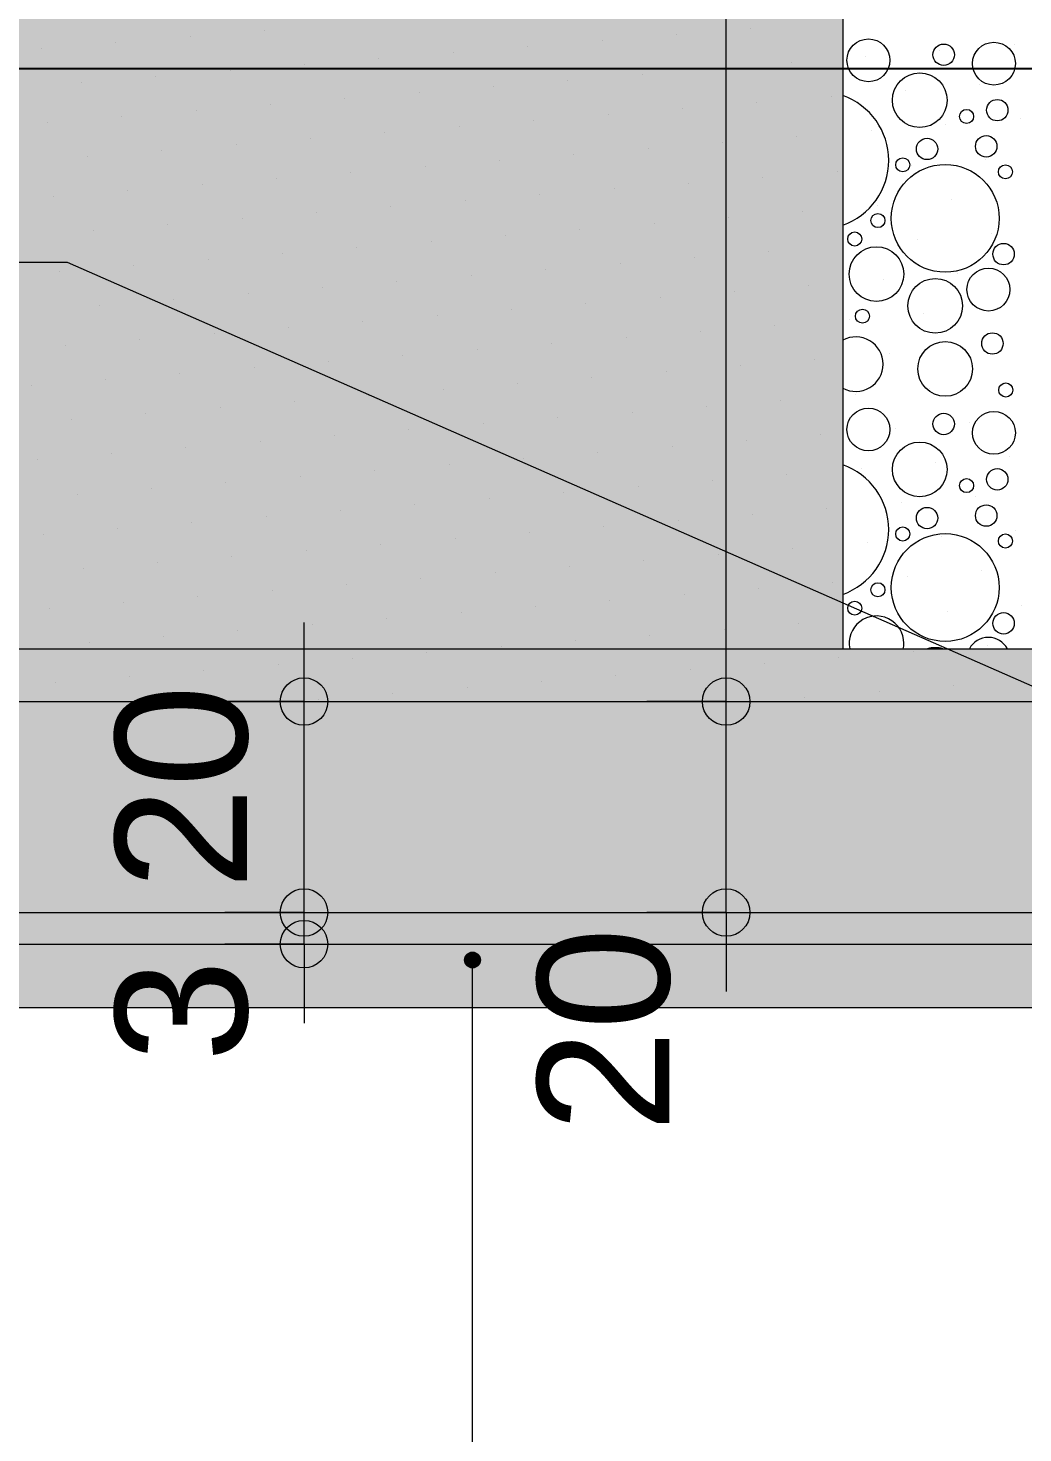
# Model space of a CAD drawing. Header units: metres. Extents: x 0.003 to 0.843, y 0.003 to 0.597.
# Drawn here: x 0.29196 to 0.31081, y 0.42573 to 0.45237 of the extents above; entities that cross this region are included whole.
import ezdxf

# ---------------------------------------------------------------- set-up
doc = ezdxf.new("R2010")
doc.units = ezdxf.units.M
for name, pattern in [('AUSGEZOGEN', [0]), ('PUNKT2', [3.175, 0, -3.175]), ('STRICHLINIE', [19.049999999999997, 12.7, -6.35]), ('STRICHPUNKT', [25.4, 12.7, -6.35, 0, -6.35])]:
    doc.linetypes.add(name, pattern=pattern)
for name, color, linetype, lineweight in [('Aufschuettungen _ Daemme', 7, 'AUSGEZOGEN', 25), ('Aussenwandverkleidung', 7, 'AUSGEZOGEN', 18), ('Beton verdeckt vorne', 7, 'STRICHLINIE', 13), ('Daemmung', 7, 'AUSGEZOGEN', 18), ('Fuellflaeche', 7, 'AUSGEZOGEN', 13), ('Schnittbegrenzung', 7, 'AUSGEZOGEN', 13), ('Spengler', 7, 'AUSGEZOGEN', 18), ('Stilflaechen Bepflanzung', 96, 'AUSGEZOGEN', 25), ('Text Werkplan Ausfuehrung', 7, 'AUSGEZOGEN', 25), ('Werkplan- Ausfuehrungsmasse', 7, 'AUSGEZOGEN', 13)]:
    doc.layers.add(name, color=color, linetype=linetype, lineweight=lineweight)
doc.styles.add('ARIAL', font='ARIAL.TTF')

msp = doc.modelspace()

# ---------------------------------------------------------------- hatches: boundary and pattern name
at = {"layer": 'Fuellflaeche', "linetype": 'AUSGEZOGEN', "lineweight": 13}
msp.add_hatch(color=254, dxfattribs=at).paths.add_polyline_path([(0.2405525927639469, 0.4405973572039297), (0.2405525927639469, 0.4337973573559215), (0.3156799930110575, 0.4337973573559215), (0.3156799930110575, 0.4405973572039297)])
msp.add_hatch(color=254, dxfattribs=at).paths.add_polyline_path([(0.2405525927639469, 0.4405973572039297), (0.2405525927639469, 0.4337973573559215), (0.3156799930110575, 0.4337973573559215), (0.3156799930110575, 0.4405973572039297)])
at = {"layer": 'Stilflaechen Bepflanzung', "linetype": 'AUSGEZOGEN', "lineweight": 13, "true_color": 0xf7faef}
msp.add_hatch(color=7, dxfattribs=at).paths.add_polyline_path([(0.2405525927639469, 0.4405973572039297), (0.30739999319613, 0.4405973572039297), (0.30739999319613, 0.4979573559218338), (0.6493199855536229, 0.4979573559218338), (0.6493199855536229, 0.4787973563500931), (0.689319984659553, 0.4787973563500931), (0.689319984659553, 0.494573322262538), (0.6499099855404343, 0.494573322262538), (0.6499099855404343, 0.529957355206578), (0.2405525927639469, 0.529957355206578)])
at = {"layer": 'Text Werkplan Ausfuehrung', "linetype": 'AUSGEZOGEN', "lineweight": 13}
for points in [[(0.3002341491127385, 0.434697357335805), (0.3005341481199076, 0.434697357335805), (0.3005131481189102, 0.4347723573393673)], [(0.3002341491127385, 0.434697357335805), (0.3005131481189102, 0.4347723573393673), (0.3002551491137359, 0.4347723573393673)], [(0.3002551491137359, 0.4347723573393673), (0.3005131481189102, 0.4347723573393673), (0.3004591481239747, 0.4348263573419322)], [(0.3002551491137359, 0.4347723573393673), (0.3004591481239747, 0.4348263573419322), (0.3003091491163008, 0.4348263573419322)], [(0.3003091491163008, 0.4348263573419322), (0.3004591481239747, 0.4348263573419322), (0.3003841491198631, 0.4348473573429296)], [(0.3002551491137359, 0.4346223583316934), (0.3005341481199076, 0.434697357335805), (0.3002341491127385, 0.434697357335805)], [(0.3002551491137359, 0.4346223583316934), (0.3005131481189102, 0.4346223583316934), (0.3005341481199076, 0.434697357335805)], [(0.3003091491163008, 0.4345683583367581), (0.3005131481189102, 0.4346223583316934), (0.3002551491137359, 0.4346223583316934)], [(0.3003091491163008, 0.4345683583367581), (0.3004591481239747, 0.4345683583367581), (0.3005131481189102, 0.4346223583316934)], [(0.3004591481239747, 0.4345683583367581), (0.3003091491163008, 0.4345683583367581), (0.3003841491198631, 0.4345473583357605)]]:
    msp.add_hatch(color=7, dxfattribs=at).paths.add_polyline_path(points)

# ---------------------------------------------------------------- linework, layer by layer
at = {"layer": 'Aufschuettungen _ Daemme', "color": 9, "linetype": 'AUSGEZOGEN', "lineweight": 13}
msp.add_line((0.30739999319613, 0.4979573559218338), (0.30739999319613, 0.4405973572039297), dxfattribs=at)
at = {"layer": 'Aufschuettungen _ Daemme', "color": 254, "linetype": 'AUSGEZOGEN', "lineweight": 13}
for centre, radius in [((0.3078857516108627, 0.4517553768564703), 0.0004059999909251927), ((0.3093137515789444, 0.4518603768541234), 0.0002029999954625964), ((0.3102657515576656, 0.4516923768578784), 0.0004059999909251927), ((0.3088587515891144, 0.4509993768733683), 0.0005179999884217976), ((0.3103287515562573, 0.4508103768775927), 0.0002029999954625964), ((0.3097477515692436, 0.4506913768802526), 0.0001329999970272183), ((0.3089987515859852, 0.4500753768940213), 0.0002029999954625964), ((0.3101187515609512, 0.4501243768929261), 0.0002029999954625964), ((0.3085367515963117, 0.4497743769007491), 0.0001329999970272183), ((0.3093417515783185, 0.4487593769234361), 0.00102199997715652), ((0.3104827515528151, 0.449641376903722), 0.0001329999970272183), ((0.3080677516067947, 0.448717376924375), 0.0001329999970272183), ((0.3076267516166518, 0.448367376932198), 0.0001329999970272183), ((0.3104477515535976, 0.448080376938613), 0.0002029999954625964), ((0.3080397516074205, 0.4477023769470619), 0.0005179999884217976), ((0.3101607515600124, 0.4474083769536333), 0.0004059999909251927), ((0.309152751582543, 0.4471003769605177), 0.0005179999884217976), ((0.307773751613366, 0.4469043769648986), 0.0001329999970272183), ((0.3093417515783185, 0.4459033769872726), 0.0005179999884217976), ((0.3102377515582914, 0.4463863769764768), 0.0002029999954625964), ((0.3104897515526587, 0.445504376996191), 0.0001329999970272183), ((0.3078857516108627, 0.4447553770129325), 0.0004059999909251927), ((0.3102657515576656, 0.4446923770143407), 0.0004059999909251927), ((0.3093137515789444, 0.4448603770105856), 0.0002029999954625964), ((0.3088587515891144, 0.4439993770298304), 0.0005179999884217976), ((0.3097477515692436, 0.4436913770367148), 0.0001329999970272183), ((0.3103287515562573, 0.4438103770340549), 0.0002029999954625964), ((0.3089987515859852, 0.4430753770504834), 0.0002029999954625964), ((0.3101187515609512, 0.4431243770493883), 0.0002029999954625964), ((0.3093417515783185, 0.4417593770798983), 0.00102199997715652), ((0.3085367515963117, 0.4427743770572114), 0.0001329999970272183), ((0.3104827515528151, 0.4426413770601841), 0.0001329999970272183), ((0.3080677516067947, 0.4417173770808371), 0.0001329999970272183), ((0.3076267516166518, 0.4413673770886602), 0.0001329999970272183), ((0.3104477515535976, 0.4410803770950752), 0.0002029999954625964)]:
    msp.add_circle(centre, radius, dxfattribs=at)
for centre, radius, start, end in [((0.3069687516313592, 0.4498583768988715), 0.001301999970898032, 0, 70.65747894640062), ((0.3069687516313592, 0.4498583768988715), 0.001301999970898032, 289.342521053601, 0), ((0.3076477516161823, 0.4459943769852387), 0.0005179999884217976, 0, 118.5743083534193), ((0.3076477516161823, 0.4459943769852387), 0.0005179999884217976, 241.4256916465783, 0), ((0.3069687516313592, 0.4428583770553338), 0.001301999970898032, 0, 70.6574789463998), ((0.3069687516313592, 0.4428583770553338), 0.001301999970898032, 289.3425210535994, 0), ((0.3080397516074205, 0.4407023771035241), 0.0005179999884217976, 0, 191.6972984246524), ((0.3080397516074205, 0.4407023771035241), 0.0005179999884217976, 348.3027015753463, 0), ((0.309152751582543, 0.4401003771169799), 0.0005179999884217976, 73.62174063054192, 106.3782593694581), ((0.3101607515600124, 0.4404083771100956), 0.0004059999909251927, 27.74052877008316, 152.2594712299168)]:
    msp.add_arc(centre, radius, start, end, dxfattribs=at)
at = {"layer": 'Aussenwandverkleidung', "color": 7, "linetype": 'PUNKT2', "lineweight": 13}
msp.add_line((0.2405525927639469, 0.4349973573290995), (0.3173999929726126, 0.4349973573290995), dxfattribs=at)
msp.add_line((0.2405525927639469, 0.4349973573290995), (0.3173999929726126, 0.4349973573290995), dxfattribs=at)
at = {"layer": 'Beton verdeckt vorne', "color": 7, "linetype": 'STRICHLINIE', "lineweight": 13}
for p, q in [((0.2405525927639469, 0.4395973572262815), (0.3207599928975108, 0.4395973572262815)), ((0.2405525927639469, 0.4395973572262815), (0.3207599928975108, 0.4395973572262815)), ((0.2405525927639469, 0.4355973573156884), (0.322359992861748, 0.4355973573156884)), ((0.2405525927639469, 0.4355973573156884), (0.322359992861748, 0.4355973573156884))]:
    msp.add_line(p, q, dxfattribs=at)
at = {"layer": 'Daemmung', "color": 131, "linetype": 'AUSGEZOGEN', "lineweight": 13, "true_color": 0x70ffff}
for p, q in [((0.2964404083705773, 0.4523290384540258), (0.2964404083705773, 0.4523290384540258)), ((0.3056585034758886, 0.452361424111177), (0.3056585034758886, 0.452361424111177)), ((0.2936215177655916, 0.4521022358975956), (0.2936215177655916, 0.4521022358975956)), ((0.2950309630680845, 0.4522156371758107), (0.2950309630680845, 0.4522156371758107)), ((0.3014301675684098, 0.4520212202765319), (0.3014301675684098, 0.4520212202765319)), ((0.3028396128709028, 0.4521346215547469), (0.3028396128709028, 0.4521346215547469)), ((0.3042490581733956, 0.4522480228329619), (0.3042490581733956, 0.4522480228329619)), ((0.3106482626737211, 0.4520536059336831), (0.3106482626737211, 0.4520536059336831)), ((0.2922120724630987, 0.4519888346193808), (0.2922120724630987, 0.4519888346193808)), ((0.2986112769634242, 0.4517944177201017), (0.2986112769634242, 0.4517944177201017)), ((0.300020722265917, 0.451907818998317), (0.300020722265917, 0.451907818998317)), ((0.300020722265917, 0.451907818998317), (0.300020722265917, 0.451907818998317)), ((0.3078293720687353, 0.451826803377253), (0.3078293720687353, 0.451826803377253)), ((0.3092388173712283, 0.4519402046554681), (0.3092388173712283, 0.4519402046554681)), ((0.2957923863584384, 0.4515676151636719), (0.2957923863584384, 0.4515676151636719)), ((0.2972018316609313, 0.4516810164418869), (0.2972018316609313, 0.4516810164418869)), ((0.3036010361612567, 0.4514865995426082), (0.3036010361612567, 0.4514865995426082)), ((0.3050104814637495, 0.4516000008208231), (0.3050104814637495, 0.4516000008208231)), ((0.3064199267662425, 0.451713402099038), (0.3064199267662425, 0.451713402099038)), ((0.2929734957534527, 0.4513408126072418), (0.2929734957534527, 0.4513408126072418)), ((0.2929734957534527, 0.4513408126072418), (0.2929734957534527, 0.4513408126072418)), ((0.2943829410559455, 0.4514542138854569), (0.2943829410559455, 0.4514542138854569)), ((0.300782145556271, 0.451259796986178), (0.300782145556271, 0.451259796986178)), ((0.3021915908587638, 0.4513731982643931), (0.3021915908587638, 0.4513731982643931)), ((0.3100002406615822, 0.4512921826433293), (0.3100002406615822, 0.4512921826433293)), ((0.2979632549512853, 0.4510329944297479), (0.2979632549512853, 0.4510329944297479)), ((0.2993727002537782, 0.4511463957079629), (0.2993727002537782, 0.4511463957079629)), ((0.3057719047541035, 0.4509519788086841), (0.3057719047541035, 0.4509519788086841)), ((0.3071813500565965, 0.4510653800868992), (0.3071813500565965, 0.4510653800868992)), ((0.3085907953590894, 0.4511787813651142), (0.3085907953590894, 0.4511787813651142)), ((0.2937349190438066, 0.4506927905951028), (0.2937349190438066, 0.4506927905951028)), ((0.2951443643462995, 0.4508061918733179), (0.2951443643462995, 0.4508061918733179)), ((0.2965538096487924, 0.4509195931515329), (0.2965538096487924, 0.4509195931515329)), ((0.3029530141491178, 0.4507251762522541), (0.3029530141491178, 0.4507251762522541)), ((0.3043624594516107, 0.4508385775304691), (0.3043624594516107, 0.4508385775304691)), ((0.2923254737413138, 0.4505793893168877), (0.2923254737413138, 0.4505793893168877)), ((0.3001341235441321, 0.450498373695824), (0.3001341235441321, 0.450498373695824)), ((0.3015435688466249, 0.450611774974039), (0.3015435688466249, 0.450611774974039)), ((0.3079427733469504, 0.4504173580747602), (0.3079427733469504, 0.4504173580747602)), ((0.3093522186494433, 0.4505307593529752), (0.3093522186494433, 0.4505307593529752)), ((0.3107616639519362, 0.4506441606311903), (0.3107616639519362, 0.4506441606311903)), ((0.2959057876366534, 0.4501581698611788), (0.2959057876366534, 0.4501581698611788)), ((0.2973152329391463, 0.4502715711393939), (0.2973152329391463, 0.4502715711393939)), ((0.2987246782416391, 0.4503849724176089), (0.2987246782416391, 0.4503849724176089)), ((0.3051238827419646, 0.4501905555183301), (0.3051238827419646, 0.4501905555183301)), ((0.3065333280444574, 0.4503039567965452), (0.3065333280444574, 0.4503039567965452)), ((0.2930868970316676, 0.449931367304749), (0.2930868970316676, 0.449931367304749)), ((0.2944963423341606, 0.4500447685829638), (0.2944963423341606, 0.4500447685829638)), ((0.3023049921369789, 0.4499637529619), (0.3023049921369789, 0.4499637529619)), ((0.3037144374394718, 0.4500771542401151), (0.3037144374394718, 0.4500771542401151)), ((0.3101136419397973, 0.4498827373408362), (0.3101136419397973, 0.4498827373408362)), ((0.2980766562295002, 0.4496235491272551), (0.2980766562295002, 0.4496235491272551)), ((0.2994861015319932, 0.4497369504054701), (0.2994861015319932, 0.4497369504054701)), ((0.300895546834486, 0.4498503516836852), (0.300895546834486, 0.4498503516836852)), ((0.3072947513348114, 0.4496559347844064), (0.3072947513348114, 0.4496559347844064)), ((0.3087041966373044, 0.4497693360626212), (0.3087041966373044, 0.4497693360626212)), ((0.2952577656245145, 0.449396746570825), (0.2952577656245145, 0.449396746570825)), ((0.2966672109270074, 0.4495101478490401), (0.2966672109270074, 0.4495101478490401)), ((0.3044758607298257, 0.4494291322279763), (0.3044758607298257, 0.4494291322279763)), ((0.3058853060323186, 0.4495425335061913), (0.3058853060323186, 0.4495425335061913)), ((0.2924388750195288, 0.4491699440143949), (0.2924388750195288, 0.4491699440143949)), ((0.2938483203220217, 0.44928334529261), (0.2938483203220217, 0.44928334529261)), ((0.300247524822347, 0.4490889283933311), (0.300247524822347, 0.4490889283933311)), ((0.30165697012484, 0.4492023296715462), (0.30165697012484, 0.4492023296715462)), ((0.3030664154273328, 0.4493157309497612), (0.3030664154273328, 0.4493157309497612)), ((0.3094656199276583, 0.4491213140504824), (0.3094656199276583, 0.4491213140504824)), ((0.2974286342173613, 0.4488621258369011), (0.2974286342173613, 0.4488621258369011)), ((0.2988380795198542, 0.4489755271151161), (0.2988380795198542, 0.4489755271151161)), ((0.3066467293226725, 0.4488945114940523), (0.3066467293226725, 0.4488945114940523)), ((0.3066467293226725, 0.4488945114940523), (0.3066467293226725, 0.4488945114940523)), ((0.3080561746251653, 0.4490079127722673), (0.3080561746251653, 0.4490079127722673)), ((0.2946097436123756, 0.448635323280471), (0.2946097436123756, 0.448635323280471)), ((0.2960191889148684, 0.448748724558686), (0.2960191889148684, 0.448748724558686)), ((0.3024183934151939, 0.4485543076594072), (0.3024183934151939, 0.4485543076594072)), ((0.3038278387176868, 0.4486677089376223), (0.3038278387176868, 0.4486677089376223)), ((0.3052372840201797, 0.4487811102158373), (0.3052372840201797, 0.4487811102158373)), ((0.2932002983098828, 0.4485219220022559), (0.2932002983098828, 0.4485219220022559)), ((0.2995995028102081, 0.4483275051029771), (0.2995995028102081, 0.4483275051029771)), ((0.2995995028102081, 0.4483275051029771), (0.2995995028102081, 0.4483275051029771)), ((0.3010089481127011, 0.4484409063811921), (0.3010089481127011, 0.4484409063811921)), ((0.3088175979155194, 0.4483598907601283), (0.3088175979155194, 0.4483598907601283)), ((0.3102270432180123, 0.4484732920383434), (0.3102270432180123, 0.4484732920383434)), ((0.2967806122052224, 0.448100702546547), (0.2967806122052224, 0.448100702546547)), ((0.2981900575077153, 0.4482141038247622), (0.2981900575077153, 0.4482141038247622)), ((0.3045892620080407, 0.4480196869254833), (0.3045892620080407, 0.4480196869254833)), ((0.3059987073105336, 0.4481330882036985), (0.3059987073105336, 0.4481330882036985)), ((0.3074081526130265, 0.4482464894819134), (0.3074081526130265, 0.4482464894819134)), ((0.2925522762977438, 0.4477604987119021), (0.2925522762977438, 0.4477604987119021)), ((0.2925522762977438, 0.4477604987119021), (0.2925522762977438, 0.4477604987119021)), ((0.2939617216002366, 0.4478738999901172), (0.2939617216002366, 0.4478738999901172)), ((0.2953711669027296, 0.4479873012683322), (0.2953711669027296, 0.4479873012683322)), ((0.3017703714030549, 0.4477928843690533), (0.3017703714030549, 0.4477928843690533)), ((0.3031798167055479, 0.4479062856472684), (0.3031798167055479, 0.4479062856472684)), ((0.2989514807980693, 0.4475660818126233), (0.2989514807980693, 0.4475660818126233)), ((0.3003609261005621, 0.4476794830908383), (0.3003609261005621, 0.4476794830908383)), ((0.3067601306008876, 0.4474850661915594), (0.3067601306008876, 0.4474850661915594)), ((0.3081695759033804, 0.4475984674697745), (0.3081695759033804, 0.4475984674697745)), ((0.3095790212058733, 0.4477118687479893), (0.3095790212058733, 0.4477118687479893)), ((0.2947231448905907, 0.4472258779779781), (0.2947231448905907, 0.4472258779779781)), ((0.2961325901930835, 0.4473392792561932), (0.2961325901930835, 0.4473392792561932)), ((0.2975420354955765, 0.4474526805344083), (0.2975420354955765, 0.4474526805344083)), ((0.3039412399959018, 0.4472582636351294), (0.3039412399959018, 0.4472582636351294)), ((0.3053506852983947, 0.4473716649133445), (0.3053506852983947, 0.4473716649133445)), ((0.2933136995880977, 0.4471124766997631), (0.2933136995880977, 0.4471124766997631)), ((0.301122349390916, 0.4470314610786993), (0.301122349390916, 0.4470314610786993)), ((0.302531794693409, 0.4471448623569144), (0.302531794693409, 0.4471448623569144)), ((0.3103404444962273, 0.4470638467358506), (0.3103404444962273, 0.4470638467358506)), ((0.2968940134834375, 0.4466912572440542), (0.2968940134834375, 0.4466912572440542)), ((0.2983034587859303, 0.4468046585222693), (0.2983034587859303, 0.4468046585222693)), ((0.2997129040884232, 0.4469180598004842), (0.2997129040884232, 0.4469180598004842)), ((0.3061121085887486, 0.4467236429012055), (0.3061121085887486, 0.4467236429012055)), ((0.3075215538912415, 0.4468370441794204), (0.3075215538912415, 0.4468370441794204)), ((0.3089309991937343, 0.4469504454576355), (0.3089309991937343, 0.4469504454576355)), ((0.2940751228784517, 0.4464644546876243), (0.2940751228784517, 0.4464644546876243)), ((0.2954845681809445, 0.4465778559658392), (0.2954845681809445, 0.4465778559658392)), ((0.3032932179837629, 0.4464968403447754), (0.3032932179837629, 0.4464968403447754)), ((0.3047026632862558, 0.4466102416229905), (0.3047026632862558, 0.4466102416229905)), ((0.2926656775759587, 0.446351053409409), (0.2926656775759587, 0.446351053409409)), ((0.2990648820762843, 0.4461566365101304), (0.2990648820762843, 0.4461566365101304)), ((0.3004743273787772, 0.4462700377883452), (0.3004743273787772, 0.4462700377883452)), ((0.30188377268127, 0.4463834390665605), (0.30188377268127, 0.4463834390665605)), ((0.3082829771815955, 0.4461890221672816), (0.3082829771815955, 0.4461890221672816)), ((0.3096924224840883, 0.4463024234454965), (0.3096924224840883, 0.4463024234454965)), ((0.2962459914712986, 0.4459298339537004), (0.2962459914712986, 0.4459298339537004)), ((0.2976554367737914, 0.4460432352319155), (0.2976554367737914, 0.4460432352319155)), ((0.3054640865766097, 0.4459622196108517), (0.3054640865766097, 0.4459622196108517)), ((0.3068735318791025, 0.4460756208890666), (0.3068735318791025, 0.4460756208890666)), ((0.2934271008663127, 0.4457030313972702), (0.2934271008663127, 0.4457030313972702)), ((0.2948365461688056, 0.4458164326754853), (0.2948365461688056, 0.4458164326754853)), ((0.3012357506691311, 0.4456220157762065), (0.3012357506691311, 0.4456220157762065)), ((0.3026451959716239, 0.4457354170544215), (0.3026451959716239, 0.4457354170544215)), ((0.3040546412741169, 0.4458488183326366), (0.3040546412741169, 0.4458488183326366)), ((0.3104538457744422, 0.4456544014333578), (0.3104538457744422, 0.4456544014333578)), ((0.2920176555638199, 0.4455896301190552), (0.2920176555638199, 0.4455896301190552)), ((0.2984168600641454, 0.4453952132197765), (0.2984168600641454, 0.4453952132197765)), ((0.2998263053666382, 0.4455086144979914), (0.2998263053666382, 0.4455086144979914)), ((0.3076349551694565, 0.4454275988769276), (0.3076349551694565, 0.4454275988769276)), ((0.3076349551694565, 0.4454275988769276), (0.3076349551694565, 0.4454275988769276)), ((0.3090444004719494, 0.4455410001551427), (0.3090444004719494, 0.4455410001551427)), ((0.2955979694591596, 0.4451684106633463), (0.2955979694591596, 0.4451684106633463)), ((0.2970074147616524, 0.4452818119415614), (0.2970074147616524, 0.4452818119415614)), ((0.303406619261978, 0.4450873950422826), (0.303406619261978, 0.4450873950422826)), ((0.3048160645644708, 0.4452007963204976), (0.3048160645644708, 0.4452007963204976)), ((0.3062255098669637, 0.4453141975987127), (0.3062255098669637, 0.4453141975987127)), ((0.2927790788541738, 0.4449416081069162), (0.2927790788541738, 0.4449416081069162)), ((0.2941885241566667, 0.4450550093851313), (0.2941885241566667, 0.4450550093851313)), ((0.3005877286569922, 0.4448605924858524), (0.3005877286569922, 0.4448605924858524)), ((0.3005877286569922, 0.4448605924858524), (0.3005877286569922, 0.4448605924858524)), ((0.3019971739594851, 0.4449739937640675), (0.3019971739594851, 0.4449739937640675)), ((0.3098058237623034, 0.4448929781430037), (0.3098058237623034, 0.4448929781430037)), ((0.2977688380520065, 0.4446337899294225), (0.2977688380520065, 0.4446337899294225)), ((0.2991782833544993, 0.4447471912076374), (0.2991782833544993, 0.4447471912076374)), ((0.3069869331573176, 0.4446661755865737), (0.3069869331573176, 0.4446661755865737)), ((0.3083963784598104, 0.4447795768647886), (0.3083963784598104, 0.4447795768647886)), ((0.2935405021445278, 0.4442935860947774), (0.2935405021445278, 0.4442935860947774)), ((0.2935405021445278, 0.4442935860947774), (0.2935405021445278, 0.4442935860947774)), ((0.2949499474470207, 0.4444069873729925), (0.2949499474470207, 0.4444069873729925)), ((0.2963593927495135, 0.4445203886512074), (0.2963593927495135, 0.4445203886512074)), ((0.302758597249839, 0.4443259717519287), (0.302758597249839, 0.4443259717519287)), ((0.3041680425523318, 0.4444393730301435), (0.3041680425523318, 0.4444393730301435)), ((0.3055774878548247, 0.4445527743083586), (0.3055774878548247, 0.4445527743083586)), ((0.2921310568420349, 0.4441801848165624), (0.2921310568420349, 0.4441801848165624)), ((0.2999397066448533, 0.4440991691954986), (0.2999397066448533, 0.4440991691954986)), ((0.3013491519473461, 0.4442125704737137), (0.3013491519473461, 0.4442125704737137)), ((0.3091578017501645, 0.4441315548526499), (0.3091578017501645, 0.4441315548526499)), ((0.3105672470526573, 0.4442449561308647), (0.3105672470526573, 0.4442449561308647)), ((0.2957113707373746, 0.4437589653608535), (0.2957113707373746, 0.4437589653608535)), ((0.2971208160398675, 0.4438723666390686), (0.2971208160398675, 0.4438723666390686)), ((0.2985302613423604, 0.4439857679172836), (0.2985302613423604, 0.4439857679172836)), ((0.3049294658426859, 0.4437913510180048), (0.3049294658426859, 0.4437913510180048)), ((0.3063389111451787, 0.4439047522962198), (0.3063389111451787, 0.4439047522962198)), ((0.3077483564476716, 0.4440181535744348), (0.3077483564476716, 0.4440181535744348)), ((0.2928924801323889, 0.4435321628044234), (0.2928924801323889, 0.4435321628044234)), ((0.2943019254348817, 0.4436455640826384), (0.2943019254348817, 0.4436455640826384)), ((0.3021105752377001, 0.4435645484615747), (0.3021105752377001, 0.4435645484615747)), ((0.3035200205401929, 0.4436779497397897), (0.3035200205401929, 0.4436779497397897)), ((0.2978822393302214, 0.4432243446269296), (0.2978822393302214, 0.4432243446269296)), ((0.2992916846327144, 0.4433377459051446), (0.2992916846327144, 0.4433377459051446)), ((0.3007011299352072, 0.4434511471833596), (0.3007011299352072, 0.4434511471833596)), ((0.3071003344355326, 0.4432567302840809), (0.3071003344355326, 0.4432567302840809)), ((0.3085097797380255, 0.4433701315622958), (0.3085097797380255, 0.4433701315622958)), ((0.3099192250405184, 0.4434835328405109), (0.3099192250405184, 0.4434835328405109)), ((0.2950633487252357, 0.4429975420704995), (0.2950633487252357, 0.4429975420704995)), ((0.2964727940277286, 0.4431109433487145), (0.2964727940277286, 0.4431109433487145)), ((0.3042814438305469, 0.4430299277276507), (0.3042814438305469, 0.4430299277276507)), ((0.3056908891330397, 0.4431433290058658), (0.3056908891330397, 0.4431433290058658)), ((0.2922444581202499, 0.4427707395140695), (0.2922444581202499, 0.4427707395140695)), ((0.2936539034227428, 0.4428841407922844), (0.2936539034227428, 0.4428841407922844)), ((0.3000531079230683, 0.4426897238930058), (0.3000531079230683, 0.4426897238930058)), ((0.301462553225561, 0.4428031251712206), (0.301462553225561, 0.4428031251712206)), ((0.302871998528054, 0.4429165264494356), (0.302871998528054, 0.4429165264494356)), ((0.3092712030283795, 0.4427221095501568), (0.3092712030283795, 0.4427221095501568)), ((0.3106806483308724, 0.4428355108283719), (0.3106806483308724, 0.4428355108283719)), ((0.2972342173180825, 0.4424629213365757), (0.2972342173180825, 0.4424629213365757)), ((0.2986436626205755, 0.4425763226147907), (0.2986436626205755, 0.4425763226147907)), ((0.3064523124233938, 0.4424953069937268), (0.3064523124233938, 0.4424953069937268)), ((0.3078617577258866, 0.4426087082719419), (0.3078617577258866, 0.4426087082719419)), ((0.2944153267130968, 0.4422361187801456), (0.2944153267130968, 0.4422361187801456)), ((0.2958247720155896, 0.4423495200583607), (0.2958247720155896, 0.4423495200583607)), ((0.303633421818408, 0.4422685044372969), (0.303633421818408, 0.4422685044372969)), ((0.3050428671209008, 0.4423819057155119), (0.3050428671209008, 0.4423819057155119)), ((0.2930058814106039, 0.4421227175019306), (0.2930058814106039, 0.4421227175019306)), ((0.2994050859109293, 0.4419283006026518), (0.2994050859109293, 0.4419283006026518)), ((0.3008145312134223, 0.4420417018808668), (0.3008145312134223, 0.4420417018808668)), ((0.3022239765159151, 0.4421551031590819), (0.3022239765159151, 0.4421551031590819)), ((0.3086231810162405, 0.441960686259803), (0.3086231810162405, 0.441960686259803)), ((0.3100326263187334, 0.442074087538018), (0.3100326263187334, 0.442074087538018)), ((0.2965861953059435, 0.4417014980462217), (0.2965861953059435, 0.4417014980462217)), ((0.2979956406084365, 0.4418148993244367), (0.2979956406084365, 0.4418148993244367)), ((0.3058042904112548, 0.441733883703373), (0.3058042904112548, 0.441733883703373)), ((0.3072137357137476, 0.441847284981588), (0.3072137357137476, 0.441847284981588)), ((0.3072137357137476, 0.441847284981588), (0.3072137357137476, 0.441847284981588)), ((0.2923578593984649, 0.4413612942115765), (0.2923578593984649, 0.4413612942115765)), ((0.2937673047009578, 0.4414746954897916), (0.2937673047009578, 0.4414746954897916)), ((0.2951767500034507, 0.4415880967680066), (0.2951767500034507, 0.4415880967680066)), ((0.3015759545037762, 0.4413936798687278), (0.3015759545037762, 0.4413936798687278)), ((0.3029853998062692, 0.4415070811469428), (0.3029853998062692, 0.4415070811469428)), ((0.304394845108762, 0.4416204824251579), (0.304394845108762, 0.4416204824251579)), ((0.3107940496090874, 0.441426065525879), (0.3107940496090874, 0.441426065525879)), ((0.2987570638987904, 0.4411668773122978), (0.2987570638987904, 0.4411668773122978)), ((0.3001665092012833, 0.4412802785905128), (0.3001665092012833, 0.4412802785905128)), ((0.3001665092012833, 0.4412802785905128), (0.3001665092012833, 0.4412802785905128)), ((0.3079751590041017, 0.4411992629694491), (0.3079751590041017, 0.4411992629694491)), ((0.3093846043065945, 0.441312664247664), (0.3093846043065945, 0.441312664247664)), ((0.2945287279913119, 0.4408266734776525), (0.2945287279913119, 0.4408266734776525)), ((0.2959381732938047, 0.4409400747558678), (0.2959381732938047, 0.4409400747558678)), ((0.2973476185962975, 0.4410534760340827), (0.2973476185962975, 0.4410534760340827)), ((0.303746823096623, 0.4408590591348041), (0.303746823096623, 0.4408590591348041)), ((0.3051562683991159, 0.4409724604130189), (0.3051562683991159, 0.4409724604130189)), ((0.3065657137016087, 0.441085861691234), (0.3065657137016087, 0.441085861691234)), ((0.2931192826888189, 0.4407132721994377), (0.2931192826888189, 0.4407132721994377)), ((0.2931192826888189, 0.4407132721994377), (0.2931192826888189, 0.4407132721994377)), ((0.3009279324916373, 0.440632256578374), (0.3009279324916373, 0.440632256578374)), ((0.3023373777941301, 0.4407456578565888), (0.3023373777941301, 0.4407456578565888)), ((0.3101460275969484, 0.440664642235525), (0.3101460275969484, 0.440664642235525)), ((0.2966995965841586, 0.4402920527437288), (0.2966995965841586, 0.4402920527437288)), ((0.2981090418866514, 0.4404054540219439), (0.2981090418866514, 0.4404054540219439)), ((0.2995184871891444, 0.4405188553001589), (0.2995184871891444, 0.4405188553001589)), ((0.3059176916894699, 0.4403244384008801), (0.3059176916894699, 0.4403244384008801)), ((0.3073271369919627, 0.440437839679095), (0.3073271369919627, 0.440437839679095)), ((0.3087365822944555, 0.4405512409573101), (0.3087365822944555, 0.4405512409573101)), ((0.2938807059791728, 0.4400652501872988), (0.2938807059791728, 0.4400652501872988)), ((0.2952901512816658, 0.4401786514655138), (0.2952901512816658, 0.4401786514655138)), ((0.3030988010844841, 0.44009763584445), (0.3030988010844841, 0.44009763584445)), ((0.304508246386977, 0.4402110371226651), (0.304508246386977, 0.4402110371226651)), ((0.29247126067668, 0.4399518489090837), (0.29247126067668, 0.4399518489090837)), ((0.3002799104794983, 0.43987083328802), (0.3002799104794983, 0.43987083328802)), ((0.3016893557819912, 0.4399842345662349), (0.3016893557819912, 0.4399842345662349)), ((0.3080885602823166, 0.4397898176669562), (0.3080885602823166, 0.4397898176669562)), ((0.3094980055848096, 0.4399032189451711), (0.3094980055848096, 0.4399032189451711)), ((0.2974610198745126, 0.4396440307315899), (0.2974610198745126, 0.4396440307315899)), ((0.2988704651770054, 0.4397574320098049), (0.2988704651770054, 0.4397574320098049)), ((0.3066791149798238, 0.4396764163887412), (0.3066791149798238, 0.4396764163887412))]:
    msp.add_line(p, q, dxfattribs=at)
at = {"layer": 'Schnittbegrenzung', "color": 14, "linetype": 'STRICHPUNKT', "lineweight": 25}
msp.add_line((0.225799995020032, 0.4515973569580605), (0.734919983640314, 0.4515973569580605), dxfattribs=at)
at = {"layer": 'Spengler', "color": 7, "linetype": 'AUSGEZOGEN', "lineweight": 18}
for p, q in [((0.2405525927639469, 0.4405973572039297), (0.3156799930110575, 0.4405973572039297)), ((0.2405525927639469, 0.4405973572039297), (0.3156799930110575, 0.4405973572039297)), ((0.2405525927639469, 0.4337973573559215), (0.3156799930110575, 0.4337973573559215)), ((0.2405525927639469, 0.4337973573559215), (0.3156799930110575, 0.4337973573559215))]:
    msp.add_line(p, q, dxfattribs=at)
at = {"layer": 'Text Werkplan Ausfuehrung', "color": 7, "linetype": 'AUSGEZOGEN', "lineweight": 13}
for p, q in [((0.27203270384274, 0.4479306903733499), (0.2926993700474707, 0.4479306903733499)), ((0.2926993700474707, 0.4479306903733499), (0.3207599928975108, 0.4355973573156884)), ((0.2926993700474707, 0.4479306903733499), (0.3207599928975108, 0.4355973573156884)), ((0.3003841491198631, 0.4348473573429296), (0.3003841491198631, 0.4348473573429296)), ((0.3002341491127385, 0.434697357335805), (0.3002341491127385, 0.434697357335805)), ((0.3003841491198631, 0.421130690972377), (0.3003841491198631, 0.434697357335805)), ((0.3003841491198631, 0.4345473583357605), (0.3003841491198631, 0.4345473583357605)), ((0.3005341481199076, 0.434697357335805), (0.3005341481199076, 0.434697357335805))]:
    msp.add_line(p, q, dxfattribs=at)
msp.add_circle((0.3003841491198631, 0.434697357335805), 0.0001500000071246177, dxfattribs=at)
at = {"layer": 'Werkplan- Ausfuehrungsmasse', "color": 7, "linetype": 'AUSGEZOGEN', "lineweight": 13}
for p, q in [((0.305190480415702, 0.4395973572262815), (0.305190480415702, 0.4829973562562158)), ((0.2971904805945159, 0.4395973572262815), (0.2971904805945159, 0.44109735723932)), ((0.2971904805945159, 0.4395973572262815), (0.2956904805814773, 0.4395973572262815)), ((0.2971904805945159, 0.4395973572262815), (0.2986904775863142, 0.4395973572262815)), ((0.2971904805945159, 0.4395973572262815), (0.2971904805945159, 0.4395973572262815)), ((0.2971904805945159, 0.4355973573156884), (0.2971904805945159, 0.4395973572262815)), ((0.305190480415702, 0.4395973572262815), (0.3036904804026634, 0.4395973572262815)), ((0.305190480415702, 0.4395973572262815), (0.3066904774075002, 0.4395973572262815)), ((0.305190480415702, 0.4355973573156884), (0.305190480415702, 0.4395973572262815)), ((0.2971904805945159, 0.4355973573156884), (0.2956904805814773, 0.4355973573156884)), ((0.2971904805945159, 0.4355973573156884), (0.2986904775863142, 0.4355973573156884)), ((0.2971904805945159, 0.4355973573156884), (0.2971904805945159, 0.4355973573156884)), ((0.2971904805945159, 0.4349973573290995), (0.2971904805945159, 0.4355973573156884)), ((0.305190480415702, 0.4355973573156884), (0.3036904804026634, 0.4355973573156884)), ((0.305190480415702, 0.4355973573156884), (0.3066904774075002, 0.4355973573156884)), ((0.305190480415702, 0.4355973573156884), (0.305190480415702, 0.4340973603238901)), ((0.2971904805945159, 0.4349973573290995), (0.2956904805814773, 0.4349973573290995)), ((0.2971904805945159, 0.4349973573290995), (0.2986904775863142, 0.4349973573290995)), ((0.2971904805945159, 0.4349973573290995), (0.2971904805945159, 0.4349973573290995)), ((0.2971904805945159, 0.4349973573290995), (0.2971904805945159, 0.4334973603373012))]:
    msp.add_line(p, q, dxfattribs=at)
for centre in [(0.2971904805945159, 0.4395973572262815), (0.305190480415702, 0.4395973572262815), (0.2971904805945159, 0.4355973573156884), (0.305190480415702, 0.4355973573156884), (0.2971904805945159, 0.4349973573290995)]:
    msp.add_circle(centre, 0.0004500000039115547, dxfattribs=at)

# ---------------------------------------------------------------- texts
at = {"layer": 'Werkplan- Ausfuehrungsmasse', "color": 7, "linetype": 'AUSGEZOGEN', "lineweight": 13, "char_height": 0.0025, "width": 0.00125, "attachment_point": 7, "rotation": 90.00000250447816, "style": 'ARIAL'}
for s, insert in [('20', (0.2961478476028136, 0.436031810394219)), ('20', (0.3041478474239997, 0.4314297584106465)), ('3', (0.2961461422822515, 0.4327635920231482))]:
    msp.add_mtext(s, dxfattribs=dict(at, insert=insert))

doc.saveas('drawing.dxf')
